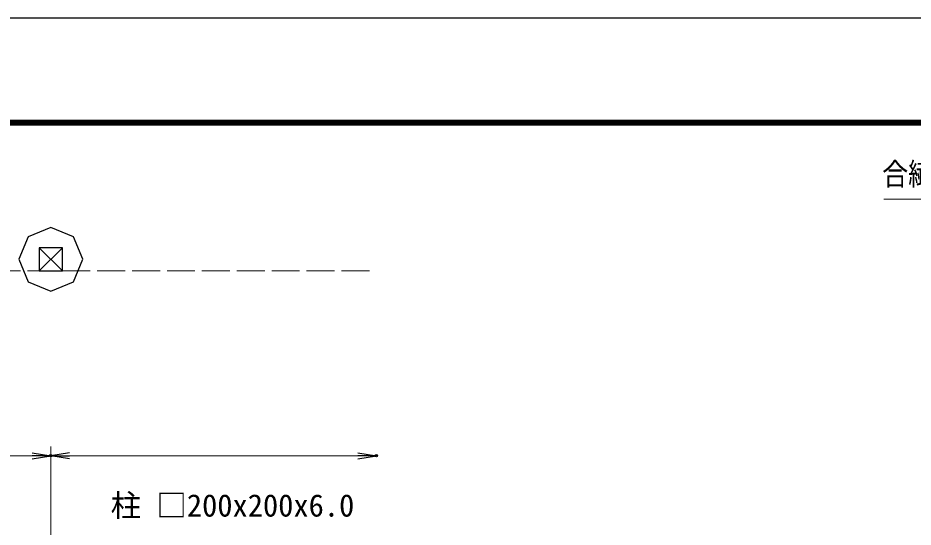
# Model space of a CAD drawing. Units: millimetres, scale not verified. Extents: x -16799 to 16801, y -11879 to 11881.
# Drawn here: x -3351 to 4347, y 7502 to 11881 of the extents above; entities that cross this region are included whole.
import ezdxf
from ezdxf.enums import TextEntityAlignment as Align

# ---------------------------------------------------------------- set-up
doc = ezdxf.new("R2010")
doc.units = ezdxf.units.MM
doc.header["$LTSCALE"] = 40
doc.header["$PDMODE"] = 32
doc.header["$PDSIZE"] = 20
doc.linetypes.add('DASHED', pattern=[7.5, 6, -1.5])
for name, color, linetype, lineweight in [('0-1_D-STR1', 1, 'Continuous', 25), ('0-4_D-STR2', 7, 'Continuous', 13), ('0-5_D-STR-DIM', 7, 'Continuous', 13), ('0-6_D-STR-TXT', 7, 'Continuous', 13), ('0-7_D-STR4', 7, 'Continuous', 25), ('0-8_0', 7, 'Continuous', 25), ('0-C_D-TTL', 7, 'Continuous', 25)]:
    doc.layers.add(name, color=color, linetype=linetype, lineweight=lineweight)
doc.layers.add('0-9_Defpoints', color=8, linetype='Continuous')
doc.styles.add('ＭＳ ゴシック', font='')
doc.styles.get('ＭＳ ゴシック').set_extended_font_data('MS Gothic')

# ---------------------------------------------------------------- blocks, each defined once
blk = doc.blocks.new('_Open')
at = {"layer": '0-8_0'}
blk.add_line((-40, 6.67), (0, 0), dxfattribs=at)
blk.add_lwpolyline([(-40, -6.67), (0, 0), (-40, 0)], dxfattribs=at)

msp = doc.modelspace()

# ---------------------------------------------------------------- linework, layer by layer
at = {"layer": '0-1_D-STR1'}
for p, q in [((-3168.8, 9904.61), (-2968.8, 9704.61)), ((-2968.8, 9904.61), (-3168.8, 9704.61))]:
    msp.add_line(p, q, dxfattribs=at)
msp.add_lwpolyline([(-3168.8, 9904.61), (-3168.8, 9704.61), (-2968.8, 9704.61), (-2968.8, 9904.61)], close=True, dxfattribs=at)
at = {"layer": '0-4_D-STR2', "linetype": 'DASHED'}
msp.add_line((-13168.8, 9704.61), (-268.8, 9704.61), dxfattribs=at)
at = {"layer": '0-5_D-STR-DIM'}
for p, q in [((-3068.8, 6989.43), (-3068.8, 8195.04)), ((-3068.8, 6989.43), (-3068.8, 8195.04)), ((-12908.8, 8115.04), (-3228.8, 8115.04)), ((-2908.8, 8115.04), (-428.8, 8115.04))]:
    msp.add_line(p, q, dxfattribs=at)
at = {"layer": '0-6_D-STR-TXT'}
msp.add_lwpolyline([(4096.27, 10320.78), (5890.83, 10320.78), (5983.58, 9768.69)], dxfattribs=at)
at = {"layer": '0-7_D-STR4'}
msp.add_lwpolyline([(-3068.8, 10079.61), (-3263.25, 9999.07), (-3343.8, 9804.61), (-3263.25, 9610.16), (-3068.8, 9529.61), (-2874.35, 9610.16), (-2793.8, 9804.61), (-2874.35, 9999.07)], close=True, dxfattribs=at)
at = {"layer": '0-9_Defpoints'}
for p in [(-3068.8, 8115.04), (-268.8, 8115.04)]:
    msp.add_point(p, dxfattribs=at)
at = {"layer": '0-C_D-TTL', "color": 2}
msp.add_lwpolyline([(-16798.72, 11880.91), (16801.28, 11880.91), (16801.28, -11879.09), (-16798.72, -11879.09)], close=True, dxfattribs=at)
at = {"layer": '0-C_D-TTL'}
for points in [[(-15718.72, 11000.91), (15721.28, 11000.91), (15721.28, -10999.09), (-15718.72, -10999.09)], [(-15708.72, 10990.91), (15711.28, 10990.91), (15711.28, -10989.09), (-15708.72, -10989.09)], [(-15698.72, 10980.91), (15701.28, 10980.91), (15701.28, -10979.09), (-15698.72, -10979.09)], [(-15688.72, 10970.91), (15691.28, 10970.91), (15691.28, -10969.09), (-15688.72, -10969.09)], [(-15678.72, 10960.91), (15681.28, 10960.91), (15681.28, -10959.09), (-15678.72, -10959.09)]]:
    msp.add_lwpolyline(points, close=True, dxfattribs=at)

# ---------------------------------------------------------------- block references
at = {"layer": '0-5_D-STR-DIM', "xscale": 4, "yscale": 4}
for p in [(-3068.8, 8115.04), (-268.8, 8115.04)]:
    msp.add_blockref('_Open', p, dxfattribs=at)
at = {"layer": '0-5_D-STR-DIM', "xscale": 4, "yscale": 4, "rotation": 180}
msp.add_blockref('_Open', (-3068.8, 8115.04), dxfattribs=at)

# ---------------------------------------------------------------- texts
at = {"layer": '0-6_D-STR-TXT', "style": 'ＭＳ ゴシック', "width": 0.85}
msp.add_text('合繊巻付ロープ', height=192.4, dxfattribs=at).set_placement((4081.04, 10384.82), align=Align.BOTTOM_LEFT)
at = {"layer": '0-6_D-STR-TXT', "style": 'ＭＳ ゴシック'}
msp.add_text('柱 □200x200x6.0', height=192.4, dxfattribs=at).set_placement((-2553.9, 7534.31), align=Align.BOTTOM_LEFT)

doc.saveas('drawing.dxf')
